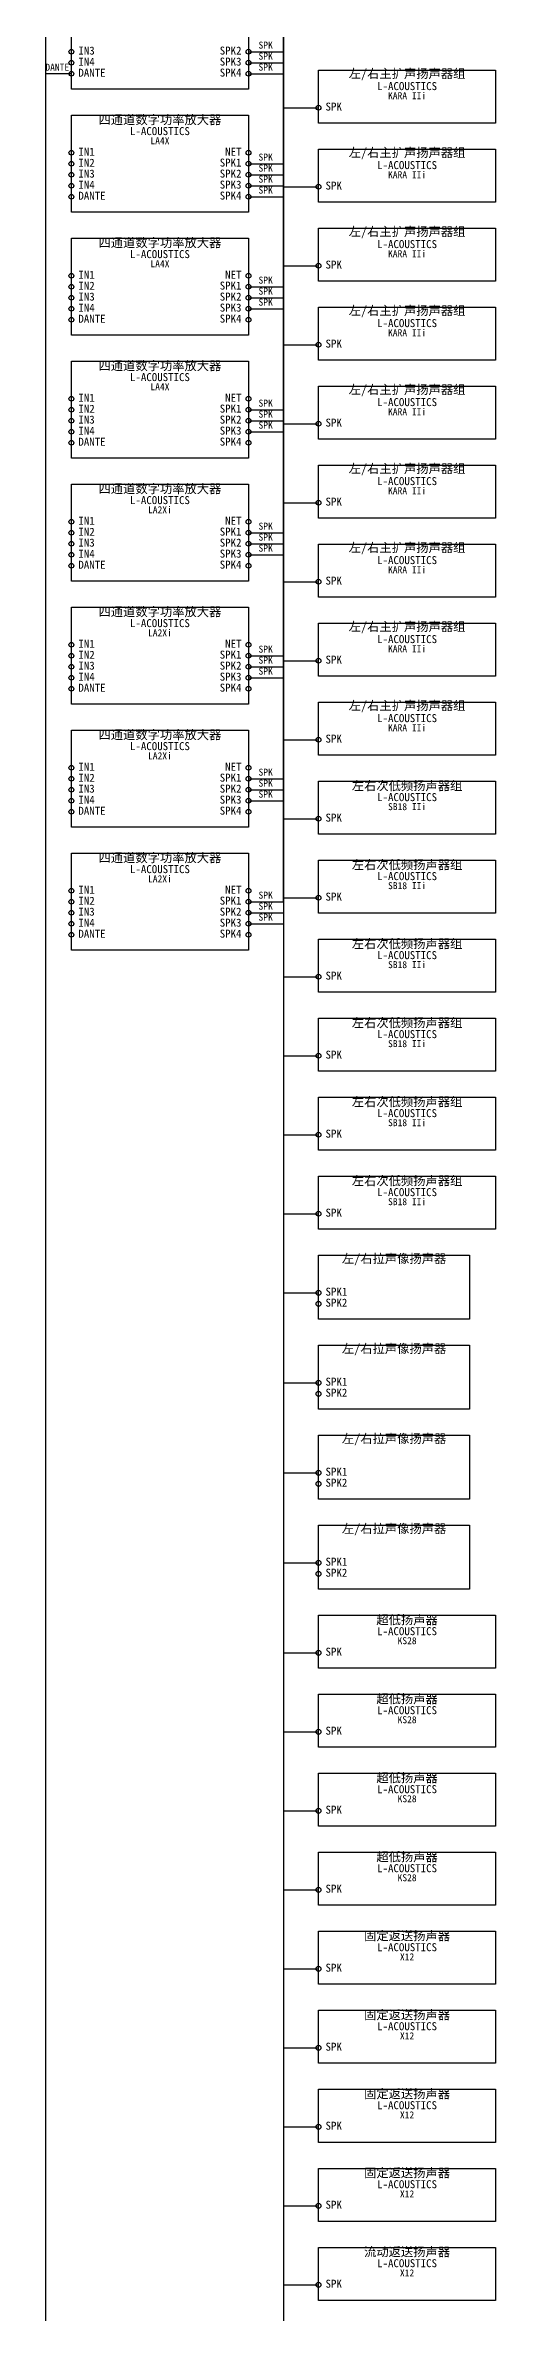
# Model space of a CAD drawing. Header units: metres. Extents: x 2 to 464, y -5212 to -39.
# Drawn here: x 14 to 464, y -3467 to -1200 of the extents above; entities that cross this region are included whole.
import ezdxf

# ---------------------------------------------------------------- set-up
doc = ezdxf.new("R2010")
doc.units = ezdxf.units.M
for name, color, linetype in [('DEVICES', 7, 'Continuous'), ('LABELS', 7, 'Continuous'), ('PORTS', 6, 'Continuous'), ('WIRE_LABELS', 7, 'Continuous'), ('WIRES_DANTE', 5, 'Continuous'), ('WIRES_SPEAKER', 1, 'Continuous')]:
    doc.layers.add(name, color=color, linetype=linetype)
doc.styles.add('CJK', font='simsun.ttc')

msp = doc.modelspace()

# ---------------------------------------------------------------- linework, layer by layer
at = {"layer": 'DEVICES', "color": 7, "lineweight": 25, "true_color": 0xb4b2a9}
for points in [[(40, -1147), (217, -1147), (217, -1244), (40, -1244), (40, -1147)], [(287, -1225), (464, -1225), (464, -1278), (287, -1278), (287, -1225)], [(40, -1270), (217, -1270), (217, -1367), (40, -1367), (40, -1270)], [(287, -1304), (464, -1304), (464, -1357), (287, -1357), (287, -1304)], [(40, -1393), (217, -1393), (217, -1490), (40, -1490), (40, -1393)], [(287, -1383), (464, -1383), (464, -1436), (287, -1436), (287, -1383)], [(287, -1462), (464, -1462), (464, -1515), (287, -1515), (287, -1462)], [(40, -1516), (217, -1516), (217, -1613), (40, -1613), (40, -1516)], [(287, -1541), (464, -1541), (464, -1594), (287, -1594), (287, -1541)], [(287, -1620), (464, -1620), (464, -1673), (287, -1673), (287, -1620)], [(40, -1639), (217, -1639), (217, -1736), (40, -1736), (40, -1639)], [(287, -1699), (464, -1699), (464, -1752), (287, -1752), (287, -1699)], [(40, -1762), (217, -1762), (217, -1859), (40, -1859), (40, -1762)], [(287, -1778), (464, -1778), (464, -1831), (287, -1831), (287, -1778)], [(287, -1857), (464, -1857), (464, -1910), (287, -1910), (287, -1857)], [(40, -1885), (217, -1885), (217, -1982), (40, -1982), (40, -1885)], [(287, -1936), (464, -1936), (464, -1989), (287, -1989), (287, -1936)], [(40, -2008), (217, -2008), (217, -2105), (40, -2105), (40, -2008)], [(287, -2015), (464, -2015), (464, -2068), (287, -2068), (287, -2015)], [(287, -2094), (464, -2094), (464, -2147), (287, -2147), (287, -2094)], [(287, -2173), (464, -2173), (464, -2226), (287, -2226), (287, -2173)], [(287, -2252), (464, -2252), (464, -2305), (287, -2305), (287, -2252)], [(287, -2331), (464, -2331), (464, -2384), (287, -2384), (287, -2331)], [(287, -2410), (438, -2410), (438, -2474), (287, -2474), (287, -2410)], [(287, -2500), (438, -2500), (438, -2564), (287, -2564), (287, -2500)], [(287, -2590), (438, -2590), (438, -2654), (287, -2654), (287, -2590)], [(287, -2680), (438, -2680), (438, -2744), (287, -2744), (287, -2680)], [(287, -2770), (464, -2770), (464, -2823), (287, -2823), (287, -2770)], [(287, -2849), (464, -2849), (464, -2902), (287, -2902), (287, -2849)], [(287, -2928), (464, -2928), (464, -2981), (287, -2981), (287, -2928)], [(287, -3007), (464, -3007), (464, -3060), (287, -3060), (287, -3007)], [(287, -3086), (464, -3086), (464, -3139), (287, -3139), (287, -3086)], [(287, -3165), (464, -3165), (464, -3218), (287, -3218), (287, -3165)], [(287, -3244), (464, -3244), (464, -3297), (287, -3297), (287, -3244)], [(287, -3323), (464, -3323), (464, -3376), (287, -3376), (287, -3323)], [(287, -3402), (464, -3402), (464, -3455), (287, -3455), (287, -3402)]]:
    msp.add_lwpolyline(points, dxfattribs=at)
at = {"layer": 'PORTS', "true_color": 0x5dcaa5}
for centre in [(40, -1206.5), (40, -1217.5), (40, -1307.5), (40, -1318.5), (40, -1329.5), (40, -1340.5), (40, -1430.5), (40, -1441.5), (40, -1452.5), (40, -1463.5), (40, -1553.5), (40, -1564.5), (40, -1575.5), (40, -1586.5), (40, -1676.5), (40, -1687.5), (40, -1698.5), (40, -1709.5), (40, -1799.5), (40, -1810.5), (40, -1821.5), (40, -1832.5), (40, -1922.5), (40, -1933.5), (40, -1944.5), (40, -1955.5), (40, -2045.5), (40, -2056.5), (40, -2067.5), (40, -2078.5)]:
    msp.add_circle(centre, 2.4, dxfattribs=at)
at = {"layer": 'PORTS', "true_color": 0xe8655a}
for centre in [(217, -1206.5), (217, -1217.5), (217, -1228.5), (287, -1262.5), (217, -1318.5), (217, -1329.5), (217, -1340.5), (217, -1351.5), (287, -1341.5), (287, -1420.5), (217, -1441.5), (217, -1452.5), (217, -1463.5), (217, -1474.5), (287, -1499.5), (217, -1564.5), (217, -1575.5), (217, -1586.5), (287, -1578.5), (217, -1597.5), (287, -1657.5), (217, -1687.5), (217, -1698.5), (217, -1709.5), (217, -1720.5), (287, -1736.5), (217, -1810.5), (287, -1815.5), (217, -1821.5), (217, -1832.5), (217, -1843.5), (287, -1894.5), (217, -1933.5), (217, -1944.5), (217, -1955.5), (217, -1966.5), (287, -1973.5), (217, -2056.5), (287, -2052.5), (217, -2067.5), (217, -2078.5), (217, -2089.5), (287, -2131.5), (287, -2210.5), (287, -2289.5), (287, -2368.5), (287, -2447.5), (287, -2458.5), (287, -2537.5), (287, -2548.5), (287, -2627.5), (287, -2638.5), (287, -2717.5), (287, -2728.5), (287, -2807.5), (287, -2886.5), (287, -2965.5), (287, -3044.5), (287, -3123.5), (287, -3202.5), (287, -3281.5), (287, -3360.5), (287, -3439.5)]:
    msp.add_circle(centre, 2.4, dxfattribs=at)
at = {"layer": 'PORTS', "true_color": 0x378add}
for centre in [(40, -1228.5), (40, -1351.5), (40, -1474.5), (40, -1597.5), (40, -1720.5), (40, -1843.5), (40, -1966.5), (40, -2089.5)]:
    msp.add_circle(centre, 2.4, dxfattribs=at)
at = {"layer": 'PORTS', "true_color": 0xb07cd9}
for centre in [(217, -1307.5), (217, -1430.5), (217, -1553.5), (217, -1676.5), (217, -1799.5), (217, -1922.5), (217, -2045.5)]:
    msp.add_circle(centre, 2.4, dxfattribs=at)
at = {"layer": 'WIRES_DANTE', "linetype": 'CONTINUOUS', "true_color": 0x378add}
for points in [[(40, -121.5), (30, -121.5), (14, -121.5), (14, -5008), (219.1, -5008), (219.1, -5052)], [(40, -244.5), (30, -244.5), (14, -244.5), (14, -5008), (235.3, -5008), (235.3, -5052)], [(40, -367.5), (30, -367.5), (14, -367.5), (14, -5008), (251.5, -5008), (251.5, -5052)], [(40, -490.5), (30, -490.5), (14, -490.5), (14, -5008), (267.7, -5008), (267.7, -5052)], [(40, -613.5), (30, -613.5), (14, -613.5), (14, -5008), (283.9, -5008), (283.9, -5052)], [(40, -736.5), (30, -736.5), (14, -736.5), (14, -5008), (300.1, -5008), (300.1, -5052)], [(40, -859.5), (30, -859.5), (14, -859.5), (14, -5008), (316.3, -5008), (316.3, -5052)], [(40, -982.5), (30, -982.5), (14, -982.5), (14, -5008), (332.5, -5008), (332.5, -5052)], [(40, -1105.5), (30, -1105.5), (14, -1105.5), (14, -5008), (348.7, -5008), (348.7, -5052)], [(40, -1228.5), (30, -1228.5), (14, -1228.5), (14, -5008), (364.9, -5008), (364.9, -5052)]]:
    msp.add_lwpolyline(points, dxfattribs=at)
at = {"layer": 'WIRES_SPEAKER', "linetype": 'CONTINUOUS', "true_color": 0xe8655a}
for points in [[(217, -99.5), (227, -99.5), (252, -99.5), (252, -1420.5), (277, -1420.5), (287, -1420.5)], [(217, -110.5), (227, -110.5), (252, -110.5), (252, -2807.5), (277, -2807.5), (287, -2807.5)], [(217, -121.5), (227, -121.5), (252, -121.5), (252, -4150.5), (277, -4150.5), (287, -4150.5)], [(217, -222.5), (227, -222.5), (252, -222.5), (252, -1499.5), (277, -1499.5), (287, -1499.5)], [(217, -233.5), (227, -233.5), (252, -233.5), (252, -2886.5), (277, -2886.5), (287, -2886.5)], [(217, -244.5), (227, -244.5), (252, -244.5), (252, -4229.5), (277, -4229.5), (287, -4229.5)], [(217, -345.5), (227, -345.5), (252, -345.5), (252, -1578.5), (277, -1578.5), (287, -1578.5)], [(217, -356.5), (227, -356.5), (252, -356.5), (252, -2965.5), (277, -2965.5), (287, -2965.5)], [(217, -367.5), (227, -367.5), (252, -367.5), (252, -4308.5), (277, -4308.5), (287, -4308.5)], [(217, -468.5), (227, -468.5), (252, -468.5), (252, -1657.5), (277, -1657.5), (287, -1657.5)], [(217, -479.5), (227, -479.5), (252, -479.5), (252, -3044.5), (277, -3044.5), (287, -3044.5)], [(217, -490.5), (227, -490.5), (252, -490.5), (252, -4387.5), (277, -4387.5), (287, -4387.5)], [(217, -591.5), (227, -591.5), (252, -591.5), (252, -1736.5), (277, -1736.5), (287, -1736.5)], [(217, -602.5), (227, -602.5), (252, -602.5), (252, -3123.5), (277, -3123.5), (287, -3123.5)], [(217, -613.5), (227, -613.5), (252, -613.5), (252, -4466.5), (277, -4466.5), (287, -4466.5)], [(217, -714.5), (227, -714.5), (252, -714.5), (252, -1815.5), (277, -1815.5), (287, -1815.5)], [(217, -725.5), (227, -725.5), (252, -725.5), (252, -3202.5), (277, -3202.5), (287, -3202.5)], [(217, -736.5), (227, -736.5), (252, -736.5), (252, -4545.5), (277, -4545.5), (287, -4545.5)], [(217, -837.5), (227, -837.5), (252, -837.5), (252, -1894.5), (277, -1894.5), (287, -1894.5)], [(217, -848.5), (227, -848.5), (252, -848.5), (252, -3281.5), (277, -3281.5), (287, -3281.5)], [(217, -859.5), (227, -859.5), (252, -859.5), (252, -4624.5), (277, -4624.5), (287, -4624.5)], [(217, -1318.5), (227, -1318.5), (252, -1318.5), (252, -867.5), (277, -867.5), (287, -867.5)], [(217, -1441.5), (227, -1441.5), (252, -1441.5), (252, -946.5), (277, -946.5), (287, -946.5)], [(217, -960.5), (227, -960.5), (252, -960.5), (252, -1973.5), (277, -1973.5), (287, -1973.5)], [(217, -971.5), (227, -971.5), (252, -971.5), (252, -3360.5), (277, -3360.5), (287, -3360.5)], [(217, -982.5), (227, -982.5), (252, -982.5), (252, -4703.5), (277, -4703.5), (287, -4703.5)], [(217, -1564.5), (227, -1564.5), (252, -1564.5), (252, -1025.5), (277, -1025.5), (287, -1025.5)], [(217, -1083.5), (227, -1083.5), (252, -1083.5), (252, -2052.5), (277, -2052.5), (287, -2052.5)], [(217, -1094.5), (227, -1094.5), (252, -1094.5), (252, -3439.5), (277, -3439.5), (287, -3439.5)], [(217, -1687.5), (227, -1687.5), (252, -1687.5), (252, -1104.5), (277, -1104.5), (287, -1104.5)], [(217, -1105.5), (227, -1105.5), (252, -1105.5), (252, -4782.5), (277, -4782.5), (287, -4782.5)], [(217, -1810.5), (227, -1810.5), (252, -1810.5), (252, -1183.5), (277, -1183.5), (287, -1183.5)], [(217, -1206.5), (227, -1206.5), (252, -1206.5), (252, -2131.5), (277, -2131.5), (287, -2131.5)], [(217, -1217.5), (227, -1217.5), (252, -1217.5), (252, -3518.5), (277, -3518.5), (287, -3518.5)], [(217, -1228.5), (227, -1228.5), (252, -1228.5), (252, -4861.5), (277, -4861.5), (287, -4861.5)], [(217, -1933.5), (227, -1933.5), (252, -1933.5), (252, -1262.5), (277, -1262.5), (287, -1262.5)], [(217, -1329.5), (227, -1329.5), (252, -1329.5), (252, -2210.5), (277, -2210.5), (287, -2210.5)], [(217, -1340.5), (227, -1340.5), (252, -1340.5), (252, -3597.5), (277, -3597.5), (287, -3597.5)], [(217, -2056.5), (227, -2056.5), (252, -2056.5), (252, -1341.5), (277, -1341.5), (287, -1341.5)], [(217, -1351.5), (227, -1351.5), (252, -1351.5), (252, -4940.5), (277, -4940.5), (287, -4940.5)], [(217, -1452.5), (227, -1452.5), (252, -1452.5), (252, -2289.5), (277, -2289.5), (287, -2289.5)], [(217, -1463.5), (227, -1463.5), (252, -1463.5), (252, -3676.5), (277, -3676.5), (287, -3676.5)], [(217, -1575.5), (227, -1575.5), (252, -1575.5), (252, -2368.5), (277, -2368.5), (287, -2368.5)], [(217, -1586.5), (227, -1586.5), (252, -1586.5), (252, -3755.5), (277, -3755.5), (287, -3755.5)], [(217, -1698.5), (227, -1698.5), (252, -1698.5), (252, -2447.5), (277, -2447.5), (287, -2447.5)], [(217, -1709.5), (227, -1709.5), (252, -1709.5), (252, -3834.5), (277, -3834.5), (287, -3834.5)], [(217, -1821.5), (227, -1821.5), (252, -1821.5), (252, -2537.5), (277, -2537.5), (287, -2537.5)], [(217, -1832.5), (227, -1832.5), (252, -1832.5), (252, -3913.5), (277, -3913.5), (287, -3913.5)], [(217, -1944.5), (227, -1944.5), (252, -1944.5), (252, -2627.5), (277, -2627.5), (287, -2627.5)], [(217, -1955.5), (227, -1955.5), (252, -1955.5), (252, -3992.5), (277, -3992.5), (287, -3992.5)], [(217, -2067.5), (227, -2067.5), (252, -2067.5), (252, -2717.5), (277, -2717.5), (287, -2717.5)], [(217, -2078.5), (227, -2078.5), (252, -2078.5), (252, -4071.5), (277, -4071.5), (287, -4071.5)]]:
    msp.add_lwpolyline(points, dxfattribs=at)

# ---------------------------------------------------------------- texts
at = {"layer": 'LABELS', "true_color": 0xf5f5ec, "char_height": 8, "style": 'CJK'}
for s, insert, attachment_point in [('IN3', (47, -1209.5), 7), ('SPK2', (210, -1209.5), 9), ('DANTE', (47, -1231.5), 7), ('IN4', (47, -1220.5), 7), ('SPK3', (210, -1220.5), 9), ('SPK4', (210, -1231.5), 9), ('SPK', (294, -1265.5), 7), ('IN1', (47, -1310.5), 7), ('IN2', (47, -1321.5), 7), ('SPK1', (210, -1321.5), 9), ('NET', (210, -1310.5), 9), ('IN3', (47, -1332.5), 7), ('IN4', (47, -1343.5), 7), ('SPK2', (210, -1332.5), 9), ('SPK3', (210, -1343.5), 9), ('SPK', (294, -1344.5), 7), ('DANTE', (47, -1354.5), 7), ('SPK4', (210, -1354.5), 9), ('IN1', (47, -1433.5), 7), ('NET', (210, -1433.5), 9), ('SPK', (294, -1423.5), 7), ('IN2', (47, -1444.5), 7), ('IN3', (47, -1455.5), 7), ('SPK1', (210, -1444.5), 9), ('SPK2', (210, -1455.5), 9), ('DANTE', (47, -1477.5), 7), ('IN4', (47, -1466.5), 7), ('SPK3', (210, -1466.5), 9), ('SPK4', (210, -1477.5), 9), ('SPK', (294, -1502.5), 7), ('IN1', (47, -1556.5), 7), ('IN2', (47, -1567.5), 7), ('SPK1', (210, -1567.5), 9), ('NET', (210, -1556.5), 9), ('IN3', (47, -1578.5), 7), ('IN4', (47, -1589.5), 7), ('SPK2', (210, -1578.5), 9), ('SPK3', (210, -1589.5), 9), ('SPK', (294, -1581.5), 7), ('DANTE', (47, -1600.5), 7), ('SPK4', (210, -1600.5), 9), ('SPK', (294, -1660.5), 7), ('IN1', (47, -1679.5), 7), ('NET', (210, -1679.5), 9), ('IN2', (47, -1690.5), 7), ('IN3', (47, -1701.5), 7), ('SPK1', (210, -1690.5), 9), ('SPK2', (210, -1701.5), 9), ('DANTE', (47, -1723.5), 7), ('IN4', (47, -1712.5), 7), ('SPK3', (210, -1712.5), 9), ('SPK4', (210, -1723.5), 9), ('SPK', (294, -1739.5), 7), ('IN1', (47, -1802.5), 7), ('IN2', (47, -1813.5), 7), ('SPK1', (210, -1813.5), 9), ('NET', (210, -1802.5), 9), ('SPK', (294, -1818.5), 7), ('IN3', (47, -1824.5), 7), ('IN4', (47, -1835.5), 7), ('SPK2', (210, -1824.5), 9), ('SPK3', (210, -1835.5), 9), ('DANTE', (47, -1846.5), 7), ('SPK4', (210, -1846.5), 9), ('SPK', (294, -1897.5), 7), ('IN1', (47, -1925.5), 7), ('NET', (210, -1925.5), 9), ('IN2', (47, -1936.5), 7), ('IN3', (47, -1947.5), 7), ('SPK1', (210, -1936.5), 9), ('SPK2', (210, -1947.5), 9), ('DANTE', (47, -1969.5), 7), ('IN4', (47, -1958.5), 7), ('SPK3', (210, -1958.5), 9), ('SPK4', (210, -1969.5), 9), ('SPK', (294, -1976.5), 7), ('IN1', (47, -2048.5), 7), ('IN2', (47, -2059.5), 7), ('IN3', (47, -2070.5), 7), ('SPK1', (210, -2059.5), 9), ('SPK2', (210, -2070.5), 9), ('NET', (210, -2048.5), 9), ('SPK', (294, -2055.5), 7), ('DANTE', (47, -2092.5), 7), ('IN4', (47, -2081.5), 7), ('SPK3', (210, -2081.5), 9), ('SPK4', (210, -2092.5), 9), ('SPK', (294, -2134.5), 7), ('SPK', (294, -2213.5), 7), ('SPK', (294, -2292.5), 7), ('SPK', (294, -2371.5), 7), ('SPK1', (294, -2450.5), 7), ('SPK2', (294, -2461.5), 7), ('SPK1', (294, -2540.5), 7), ('SPK2', (294, -2551.5), 7), ('SPK1', (294, -2630.5), 7), ('SPK2', (294, -2641.5), 7), ('SPK1', (294, -2720.5), 7), ('SPK2', (294, -2731.5), 7), ('SPK', (294, -2810.5), 7), ('SPK', (294, -2889.5), 7), ('SPK', (294, -2968.5), 7), ('SPK', (294, -3047.5), 7), ('SPK', (294, -3126.5), 7), ('SPK', (294, -3205.5), 7), ('SPK', (294, -3284.5), 7), ('SPK', (294, -3363.5), 7), ('SPK', (294, -3442.5), 7)]:
    msp.add_mtext(s, dxfattribs=dict(at, insert=insert, attachment_point=attachment_point))
at = {"layer": 'LABELS', "true_color": 0xf1efe8, "char_height": 9, "attachment_point": 8, "style": 'CJK'}
for s, insert in [('左/右主扩声扬声器组', (375.5, -1235)), ('四通道数字功率放大器', (128.5, -1280)), ('左/右主扩声扬声器组', (375.5, -1314)), ('左/右主扩声扬声器组', (375.5, -1393)), ('四通道数字功率放大器', (128.5, -1403)), ('左/右主扩声扬声器组', (375.5, -1472)), ('四通道数字功率放大器', (128.5, -1526)), ('左/右主扩声扬声器组', (375.5, -1551)), ('左/右主扩声扬声器组', (375.5, -1630)), ('四通道数字功率放大器', (128.5, -1649)), ('左/右主扩声扬声器组', (375.5, -1709)), ('四通道数字功率放大器', (128.5, -1772)), ('左/右主扩声扬声器组', (375.5, -1788)), ('左/右主扩声扬声器组', (375.5, -1867)), ('四通道数字功率放大器', (128.5, -1895)), ('左右次低频扬声器组', (375.5, -1946)), ('四通道数字功率放大器', (128.5, -2018)), ('左右次低频扬声器组', (375.5, -2025)), ('左右次低频扬声器组', (375.5, -2104)), ('左右次低频扬声器组', (375.5, -2183)), ('左右次低频扬声器组', (375.5, -2262)), ('左右次低频扬声器组', (375.5, -2341)), ('左/右拉声像扬声器', (362.5, -2420)), ('左/右拉声像扬声器', (362.5, -2510)), ('左/右拉声像扬声器', (362.5, -2600)), ('左/右拉声像扬声器', (362.5, -2690)), ('超低扬声器', (375.5, -2780)), ('超低扬声器', (375.5, -2859)), ('超低扬声器', (375.5, -2938)), ('超低扬声器', (375.5, -3017)), ('固定返送扬声器', (375.5, -3096)), ('固定返送扬声器', (375.5, -3175)), ('固定返送扬声器', (375.5, -3254)), ('固定返送扬声器', (375.5, -3333)), ('流动返送扬声器', (375.5, -3412))]:
    msp.add_mtext(s, dxfattribs=dict(at, insert=insert))
at = {"layer": 'LABELS', "true_color": 0xc4c2b8, "char_height": 8, "attachment_point": 8, "style": 'CJK'}
for insert in [(375.5, -1245), (128.5, -1290), (375.5, -1324), (128.5, -1413), (375.5, -1403), (375.5, -1482), (128.5, -1536), (375.5, -1561), (375.5, -1640), (128.5, -1659), (375.5, -1719), (128.5, -1782), (375.5, -1798), (375.5, -1877), (128.5, -1905), (375.5, -1956), (128.5, -2028), (375.5, -2035), (375.5, -2114), (375.5, -2193), (375.5, -2272), (375.5, -2351), (375.5, -2790), (375.5, -2869), (375.5, -2948), (375.5, -3027), (375.5, -3106), (375.5, -3185), (375.5, -3264), (375.5, -3343), (375.5, -3422)]:
    msp.add_mtext('L-ACOUSTICS', dxfattribs=dict(at, insert=insert))
at = {"layer": 'LABELS', "true_color": 0x9a978d, "char_height": 7, "attachment_point": 8, "style": 'CJK'}
for s, insert in [('KARA IIi', (375.5, -1254)), ('LA4X', (128.5, -1299)), ('KARA IIi', (375.5, -1333)), ('KARA IIi', (375.5, -1412)), ('LA4X', (128.5, -1422)), ('KARA IIi', (375.5, -1491)), ('LA4X', (128.5, -1545)), ('KARA IIi', (375.5, -1570)), ('KARA IIi', (375.5, -1649)), ('LA2Xi', (128.5, -1668)), ('KARA IIi', (375.5, -1728)), ('LA2Xi', (128.5, -1791)), ('KARA IIi', (375.5, -1807)), ('KARA IIi', (375.5, -1886)), ('LA2Xi', (128.5, -1914)), ('SB18 IIi', (375.5, -1965)), ('LA2Xi', (128.5, -2037)), ('SB18 IIi', (375.5, -2044)), ('SB18 IIi', (375.5, -2123)), ('SB18 IIi', (375.5, -2202)), ('SB18 IIi', (375.5, -2281)), ('SB18 IIi', (375.5, -2360)), ('KS28', (375.5, -2799)), ('KS28', (375.5, -2878)), ('KS28', (375.5, -2957)), ('KS28', (375.5, -3036)), ('X12', (375.5, -3115)), ('X12', (375.5, -3194)), ('X12', (375.5, -3273)), ('X12', (375.5, -3352)), ('X12', (375.5, -3431))]:
    msp.add_mtext(s, dxfattribs=dict(at, insert=insert))
at = {"layer": 'WIRE_LABELS', "true_color": 0xe8655a, "char_height": 7, "attachment_point": 7, "style": 'CJK'}
for insert in [(227, -1203.5), (227, -1214.5), (227, -1225.5), (227, -1315.5), (227, -1326.5), (227, -1337.5), (227, -1348.5), (227, -1438.5), (227, -1449.5), (227, -1460.5), (227, -1561.5), (227, -1572.5), (227, -1583.5), (227, -1684.5), (227, -1695.5), (227, -1706.5), (227, -1807.5), (227, -1818.5), (227, -1829.5), (227, -1930.5), (227, -1941.5), (227, -1952.5), (227, -2053.5), (227, -2064.5), (227, -2075.5)]:
    msp.add_mtext('SPK', dxfattribs=dict(at, insert=insert))
at = {"layer": 'WIRE_LABELS', "true_color": 0x378add, "insert": (14, -1225.5), "char_height": 7, "attachment_point": 7, "style": 'CJK'}
msp.add_mtext('DANTE', dxfattribs=at)

doc.saveas('drawing.dxf')
